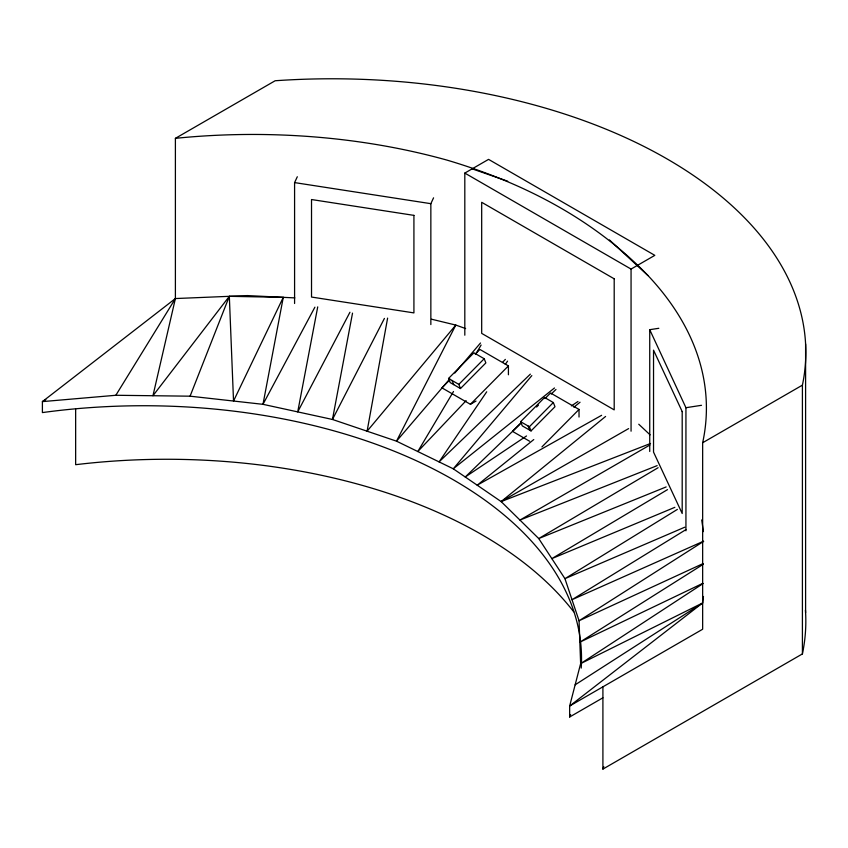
<?xml version="1.0" encoding="UTF-8"?>
<svg xmlns="http://www.w3.org/2000/svg" width="848" height="848" viewBox="0 0 848 848"><rect width="100%" height="100%" fill="white"/><g stroke="black" fill="none" stroke-linecap="round" stroke-linejoin="round"><path stroke-width="1.27" d="M703.458 596.462L702.653 602.949L569.655 706.024L569.655 716.995L602.907 697.798M387.61 318.106L367.099 431.197L455.8 325.07L465.626 328.568M602.907 686.827L602.907 769.094L802.409 653.914L802.409 385.151A473.873 273.586 0 0 0 275.155 80.751L175.398 138.341L175.398 298.549L152.958 395.73L229.331 296.323L283.274 297.341L262.986 404.326L190.079 396.186L115.837 395.274L42.4 401.613L42.4 412.584A437.865 252.799 0 0 1 581.209 668.107M352.524 313.135L332.458 419.463L396.504 441.161L453.277 468.806L501.147 501.581L538.734 538.554L564.948 578.665L579.057 620.757L580.636 663.624L569.655 706.024L702.653 629.237L702.653 442.741A480.699 277.508 0 0 0 648.01 275.579C593.494 218.742 521.785 182.214 446.854 160.071A447.087 258.237 0 0 0 175.398 138.341M317.724 306.881L297.722 411.895L349.938 312.255M190.079 396.186L229.331 296.323L233.529 401.04L283.274 297.341M294.585 303.489L294.585 182.596L297.309 176.744M430.848 324.572L430.848 203.679L433.561 197.828M384.42 318.413L332.458 419.463L262.986 404.326L314.884 307.188M453.5 391.49L417.799 451.528L466.135 400.648M475.728 354.114L481.123 345.051M115.837 395.274L175.398 298.549L247.34 295.581L294.828 297.902M486.71 391.797L439.084 461.895L530.36 374.138M505.313 364.417L507.549 361.131M531.823 375.622L453.277 468.806L554.475 387.981M449.652 379.056L396.504 441.161L455.8 325.07L431.484 319.198M454.793 373.046L480.509 342.995M502.62 362.255L505.366 359.382M448.55 378.452L473.926 352.81L484.197 358.736L485.862 362.912L460.485 388.543L450.224 382.618L448.55 378.452L458.821 384.377L460.485 388.543M450.256 379.416L441.914 387.843L470.417 404.305L476.004 401.072M475.283 354.135L479.915 349.45L508.418 365.912L508.418 374.763M458.821 384.377L484.197 358.736M470.417 404.305L508.418 365.912M520.63 421.7L544.586 397.5L553.331 402.546L554.995 406.722L531.039 430.922L522.294 425.876L520.63 421.7L529.375 426.745L531.039 430.922M520.863 422.951L512.521 431.378L529.608 441.246M536.614 407.029L538.469 405.164M544.957 398.602L550.522 392.984L579.025 409.446L579.025 417.036M529.375 426.745L553.331 402.546M541.946 446.896L579.025 409.446M520.078 424.085L465.245 477L526.523 435.957M551.253 394.013L555.97 389.455M650.543 443.472L501.147 501.581L605.599 416.453M533.774 439.561L477.212 485.194L601.624 415.308M573.873 407.21L580.043 402.228M175.398 298.549L42.4 401.613L45.834 399.631M571.393 405.906L577.954 401.507M703.013 583.625L580.636 663.624L702.653 602.949L575.145 684.824M703.628 541.384L579.057 620.757L702.981 563.634M703.342 564.227L579.852 642.19L702.833 583.329M677.382 509.404L564.948 578.665L684.76 527.202M685.915 529.64L572.008 599.706L703.533 541.215M667.524 489.625L551.847 558.609L674.849 507.327M658.122 467.704L538.734 538.554L666.157 486.932M464.81 173.087L488.565 159.371L654.815 255.354L631.06 269.07L464.81 173.087L464.81 335.204M649.875 445.02L519.941 520.068L657.147 465.626M702.653 442.741L802.409 385.151M501.147 501.581L628.622 428.6M649.738 451.486L649.738 329.692L658.822 328.293M649.738 329.692L685.937 407.708L701.508 405.302M294.585 182.596L430.848 203.679M472.145 168.847L507.719 181.207M648.01 275.579L609.405 239.91M638.756 424.223L650.098 434.865M528.113 426.025L529.777 430.19M452.048 380.466L453.712 384.642M701.699 519.93L703.416 531.601M805.6 343.949L805.6 612.701M685.937 407.708L685.937 530.816M631.06 269.07L631.06 431.197M75.652 409.234L75.652 464.693A445.624 257.283 0 0 1 573.683 611.779M603.787 766.581A445.624 257.283 0 0 1 602.907 769.094M805.441 610.136A473.873 273.586 0 0 1 802.409 653.914M570.64 714.535A437.865 252.799 0 0 1 569.655 716.995M413.919 215.371L311.523 199.534L311.523 297.054L413.919 312.901L413.919 215.371M614.196 278.812L481.685 202.301L481.685 333.381L614.196 409.881L614.196 278.812M682.195 411.566L653.532 350.16L653.532 452.09L682.195 513.506L682.195 411.566"/></g></svg>
